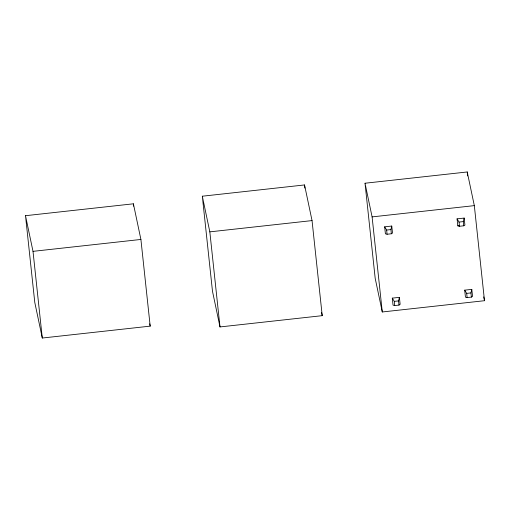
<?xml version="1.0" encoding="UTF-8"?>
<svg xmlns="http://www.w3.org/2000/svg" width="510" height="510" viewBox="0 0 510 510"><rect width="100%" height="100%" fill="white"/><g stroke="black" fill="none" stroke-linecap="round" stroke-linejoin="round"><path stroke-width="0.76" d="M391.355 233.778L390.909 229.583L391.756 226.051L384.661 226.829L385.407 233.822L387.096 234.249L391.355 233.778L392.509 233.038L391.756 226.051M398.986 305.088L398.539 300.894L399.387 297.355L392.292 298.14L393.038 305.127L394.727 305.554L398.986 305.088L400.14 304.349L399.387 297.355M463.762 225.796L463.309 221.601L464.164 218.07L457.062 218.854L457.814 225.841L459.504 226.268L463.762 225.796L464.91 225.057L464.164 218.07M471.393 297.107L470.94 292.912L471.795 289.374L464.699 290.158L465.445 297.151L467.134 297.572L471.393 297.107L472.547 296.367L471.795 289.374M25.5 215.698L133.397 203.809L140.907 239.451L150.189 326.139L42.292 338.034L34.776 302.385L25.5 215.698L33.01 251.347L42.292 338.034M202.317 196.21L304.534 184.945L312.043 220.594L322.224 315.671L220.001 326.935L212.491 291.293L202.317 196.21L209.827 231.859L220.001 326.935M365.013 183.23L467.23 171.966L474.325 205.632L484.5 300.709L382.283 311.973L375.188 278.307L365.013 183.23L372.102 216.897L382.283 311.973M33.01 251.347L140.907 239.451M209.827 231.859L312.043 220.594M372.102 216.897L474.325 205.632M384.661 226.829L386.644 230.055L390.909 229.583M457.062 218.854L459.051 222.073L463.309 221.601M457.814 225.841L459.389 225.669M392.292 298.14L394.281 301.359L398.539 300.894M464.699 290.158L466.682 293.377L470.94 292.912M483.697 296.884L484.5 300.709M321.568 312.566L322.224 315.671M149.698 323.818L150.189 326.139M467.23 171.966L467.651 175.931M459.051 222.073L459.504 226.268M466.682 293.377L467.134 297.572M386.644 230.055L387.096 234.249M394.281 301.359L394.727 305.554M304.534 184.945L304.872 188.113M133.397 203.809L133.652 206.174"/></g></svg>
